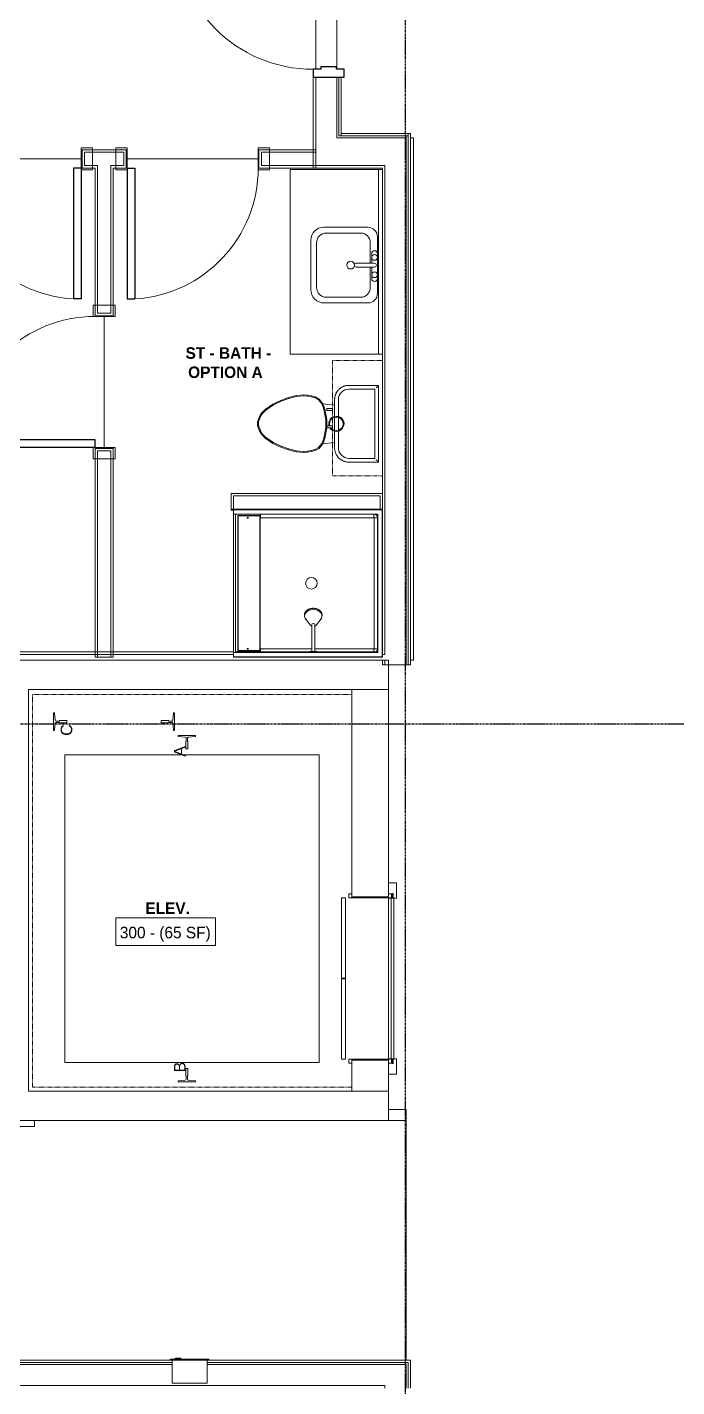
# Model space of a CAD drawing. Header units: inches. Extents: x -4093 to -1777, y 9773 to 12264.
# Drawn here: x -3579.7 to -3410.8, y 11362.9 to 11716.4 of the extents above; entities that cross this region are included whole.
import ezdxf

# ---------------------------------------------------------------- set-up
doc = ezdxf.new("R2010")
doc.units = ezdxf.units.IN
doc.header["$MEASUREMENT"] = 0
doc.linetypes.add('Dash', pattern=[0.25, 0.125, -0.125])
doc.linetypes.add('Grid Line 1_2_', pattern=[0.875, 0.5, -0.125, 0.125, -0.125])
for name, color, linetype, lineweight in [('0-1', 7, 'Continuous', 5), ('0-2', 7, 'Continuous', 9), ('0-3', 8, 'Continuous', 9), ('A-ANNO-NOTE', 131, 'Continuous', 9), ('A-AREA-IDEN', 2, 'Continuous', 9), ('A-DETL-GENF-1', 7, 'Continuous', 9), ('A-DETL-GENF-HDLN-1', 7, 'Dash', 9), ('A-DOOR-1', 7, 'Continuous', 9), ('A-DOOR-2', 10, 'Continuous', 30), ('A-DOOR-FRAM-1', 10, 'Continuous', 30), ('A-FLOR-1', 7, 'Continuous', 9), ('A-FLOR-2', 192, 'Continuous', 9), ('A-GENM-1', 7, 'Continuous', 9), ('A-WALL-1', 7, 'Continuous', 9), ('A-WALL-2', 250, 'Continuous', 18), ('E-FIRE-1', 7, 'Continuous', 9), ('I-WALL-1', 7, 'Continuous', 9), ('P-SANR-FIXT-1', 7, 'Continuous', 9), ('Q-CASE-1', 7, 'Continuous', 9), ('Q-CASE-2', 7, 'Dash', 9), ('Q-SPCQ-1', 7, 'Continuous', 9), ('S-FNDN-1', 7, 'Continuous', 9), ('S-GRID-1', 1, 'Grid Line 1_2_', 30)]:
    doc.layers.add(name, color=color, linetype=linetype, lineweight=lineweight)
doc.styles.add('Arial', font='arial.ttf', dxfattribs={"height": 3})
doc.styles.add('Century Gothic_1', font='ufonts.com_century-gothic.ttf', dxfattribs={"height": 3})
doc.styles.add('Century Gothic_B', font='GOTHICB.TTF', dxfattribs={"height": 3})

# ---------------------------------------------------------------- blocks, each defined once
blk = doc.blocks.new('SWING - SINGLE - FLUSH - SWING - FLUSH - 2-10 x 6-8 - PRIVACY-4346068-BACKGROUND - 3RD FLOOR')
at = {"layer": 'A-DOOR-1'}
for p, q in [((-20, 2.37), (-20, 2.87)), ((-20, 2.87), (-17, 2.87)), ((-20, 2.37), (-17, 2.37)), ((-20, -2.88), (-20, 2.37)), ((-17, 2.37), (-20, 2.37)), ((-17, 2.87), (-17, 2.37)), ((-17, 2.37), (-17, -2.88)), ((17, 2.37), (17, 2.87)), ((17, 2.87), (20, 2.87)), ((17, 2.37), (20, 2.37)), ((17, -2.88), (17, 2.37)), ((20, 2.37), (17, 2.37)), ((20, 2.87), (20, 2.37)), ((20, 2.37), (20, -2.88)), ((-17, -2.88), (-20, -2.88)), ((20, -2.88), (17, -2.88))]:
    blk.add_line(p, q, dxfattribs=at)
blk.add_arc((17, -2.38), 34.07, 180, 266.6343, dxfattribs=at)
at = {"layer": 'A-DOOR-2'}
for p, q in [((15, -2.38), (15, -36.38)), ((17, -2.38), (15, -2.38)), ((17, -2.38), (17, -36.38)), ((17, -36.38), (15, -36.38))]:
    blk.add_line(p, q, dxfattribs=at)
blk = doc.blocks.new('SWING - SINGLE - FLUSH - SWING - FLUSH - 2-10 x 6-8 - PRIVACY-4346070-BACKGROUND - 3RD FLOOR')
at = {"layer": 'A-DOOR-1'}
for p, q in [((-20, 2.37), (-20, 2.87)), ((-20, 2.87), (-17, 2.87)), ((-20, 2.37), (-17, 2.37)), ((-20, -2.88), (-20, 2.37)), ((-17, 2.37), (-20, 2.37)), ((-17, 2.87), (-17, 2.37)), ((-17, 2.37), (-17, -2.88)), ((17, 2.37), (17, 2.87)), ((17, 2.87), (20, 2.87)), ((17, 2.37), (20, 2.37)), ((17, -2.88), (17, 2.37)), ((20, 2.37), (17, 2.37)), ((20, 2.87), (20, 2.37)), ((20, 2.37), (20, -2.88)), ((-17, -2.88), (-20, -2.88)), ((20, -2.88), (17, -2.88))]:
    blk.add_line(p, q, dxfattribs=at)
blk.add_arc((17, -2.38), 34.07, 180, 266.6343, dxfattribs=at)
at = {"layer": 'A-DOOR-2'}
for p, q in [((15, -2.38), (15, -36.38)), ((17, -2.38), (15, -2.38)), ((17, -2.38), (17, -36.38)), ((17, -36.38), (15, -36.38))]:
    blk.add_line(p, q, dxfattribs=at)
blk = doc.blocks.new('M_Sink Vanity-Square - 500 x 440mm-1372835-BACKGROUND - 3RD FLOOR')
at = {"layer": 'P-SANR-FIXT-1'}
for p, q in [((-5.72, 10.23), (7.14, 10.23)), ((-5.22, 8.73), (6.46, 8.73)), ((-9.22, -4.59), (-9.22, 6.73)), ((-7.72, -2.72), (-7.72, 6.23)), ((8.96, 6.23), (8.96, -2.72)), ((10.46, 6.91), (10.46, -4.59)), ((0.12, -6.33), (0.12, -1.59)), ((1.12, -6.33), (1.12, -1.59)), ((0.12, -5.22), (-5.22, -5.22)), ((-2.88, -5.59), (0.12, -5.59)), ((6.46, -5.22), (1.12, -5.22)), ((1.12, -5.59), (3.62, -5.59)), ((7.96, -7.09), (-6.72, -7.09)), ((3.62, -7.09), (-2.88, -7.09))]:
    blk.add_line(p, q, dxfattribs=at)
for centre, radius, start, end in [((-5.72, 6.73), 3.5, 90, 180), ((-5.22, 6.23), 2.5, 90, 180), ((6.46, 6.23), 2.5, 360, 90), ((7.14, 6.91), 3.32, 360, 90), ((0.62, -0.13), 1, 360, 180), ((-5.22, -2.72), 2.5, 180, 270), ((0.62, -0.13), 1, 180, 0), ((0.62, -1.59), 0.5, 360, 180), ((6.46, -2.72), 2.5, 270, 360), ((-6.72, -4.59), 2.5, 180, 270), ((-2.88, -6.34), 0.75, 90, 270), ((-1.88, -6.34), 0.75, 360, 180), ((-1.88, -6.34), 0.75, 180, 0), ((0.62, -6.33), 0.5, 180, 0), ((2.62, -6.34), 0.75, 0, 180), ((2.62, -6.34), 0.75, 180, 0), ((3.62, -6.34), 0.75, 270, 90), ((7.96, -4.59), 2.5, 270, 0)]:
    blk.add_arc(centre, radius, start, end, dxfattribs=at)
blk = doc.blocks.new('Toilet-Domestic-3D - Toilet-Domestic-3D-1352612-BACKGROUND - 3RD FLOOR')
at = {"layer": 'P-SANR-FIXT-1'}
for p, q in [((-9.98, 19.48), (-9.98, 11.75)), ((9.98, 19.48), (-9.98, 19.48)), ((-9.86, 19.36), (-9.98, 19.48)), ((9, 18.5), (-9, 18.5)), ((-9, 18.5), (-9, 11.75)), ((-9, 18.5), (-9, 11.75)), ((9, 18.5), (-9, 18.5)), ((9, 11.75), (9, 18.5)), ((9, 11.75), (9, 18.5)), ((9.98, 19.48), (9.86, 19.36)), ((9.98, 11.75), (9.98, 19.48)), ((-6.25, 9), (6.25, 9)), ((-6.25, 9), (6.25, 9)), ((-6.25, 8.02), (6.25, 8.02)), ((-4.86, 8.02), (-5.21, 5)), ((5.21, 5), (4.86, 8.02)), ((-6.4, 4), (-6.97, 3)), ((-6.21, 3.84), (-6.73, 2.9)), ((-5.21, 5), (-6.4, 4)), ((-6.21, 3.84), (-6.4, 4)), ((-5.08, 4.78), (-6.21, 3.84)), ((-3.84, 5.5), (-5.21, 5)), ((-5.21, 5), (-5.08, 4.78)), ((-3.77, 5.26), (-5.08, 4.78)), ((-1, 6), (-3.84, 5.5)), ((-3.84, 5.5), (-3.77, 5.26)), ((-0.98, 5.75), (-3.77, 5.26)), ((-1, 6), (-0.98, 5.75)), ((0.56, 6), (-1, 6)), ((0.98, 5.75), (-0.98, 5.75)), ((1, 5.98), (0.98, 5.75)), ((3.77, 5.26), (0.98, 5.75)), ((3.84, 5.5), (1.05, 5.99)), ((3.84, 5.5), (3.77, 5.26)), ((5.08, 4.78), (3.77, 5.26)), ((5.21, 5), (3.84, 5.5)), ((5.21, 5), (5.08, 4.78)), ((6.21, 3.84), (5.08, 4.78)), ((6.4, 4), (5.21, 5)), ((6.4, 4), (6.21, 3.84)), ((6.73, 2.9), (6.21, 3.84)), ((6.97, 3), (6.4, 4)), ((-7.41, 1), (-7.5, 0)), ((-7.24, 2), (-7.41, 1)), ((-7.41, 1), (-7.16, 0.96)), ((-7.16, 0.96), (-7.25, 0)), ((-6.97, 3), (-7.24, 2)), ((-7.24, 2), (-6.99, 1.95)), ((-6.99, 1.95), (-7.16, 0.96)), ((-6.73, 2.9), (-6.99, 1.95)), ((-6.97, 3), (-6.73, 2.9)), ((6.97, 3), (6.73, 2.9)), ((6.99, 1.95), (6.73, 2.9)), ((7.24, 2), (6.97, 3)), ((7.24, 2), (6.99, 1.95)), ((7.16, 0.96), (6.99, 1.95)), ((7.41, 1), (7.16, 0.96)), ((7.25, 0), (7.16, 0.96)), ((7.41, 1), (7.24, 2)), ((7.5, 0), (7.25, 0)), ((7.5, 0), (7.41, 1)), ((-7.5, 0), (-7.25, 0)), ((-7.5, 0), (-7.33, -1.99)), ((-7.33, -1.99), (-7.08, -1.95)), ((-7.33, -1.99), (-6.79, -4)), ((-7.25, 0), (-7.08, -1.95)), ((-7.08, -1.95), (-6.55, -3.92)), ((6.55, -3.92), (7.08, -1.95)), ((6.79, -4), (7.33, -1.99)), ((7.08, -1.95), (7.25, 0)), ((7.33, -1.99), (7.08, -1.95)), ((7.33, -1.99), (7.5, 0)), ((-6.79, -4), (-6.55, -3.92)), ((-6.79, -4), (-6.06, -6)), ((-6.55, -3.92), (-5.83, -5.9)), ((-6.06, -6), (-5.83, -5.9)), ((-6.06, -6), (-5.13, -8)), ((-5.83, -5.9), (-4.91, -7.88)), ((4.91, -7.88), (5.83, -5.9)), ((5.13, -8), (6.06, -6)), ((5.83, -5.9), (6.55, -3.92)), ((6.06, -6), (5.83, -5.9)), ((6.06, -6), (6.79, -4)), ((6.79, -4), (6.55, -3.92)), ((-5.13, -8), (-4.91, -7.88)), ((-5.13, -8), (-3.74, -10)), ((-4.91, -7.88), (-3.55, -9.84)), ((-3.74, -10), (-3.55, -9.84)), ((-3.74, -10), (-2.74, -11)), ((-3.55, -9.84), (-2.59, -10.8)), ((2.59, -10.8), (3.55, -9.84)), ((2.74, -11), (3.74, -10)), ((3.55, -9.84), (4.91, -7.88)), ((3.74, -10), (3.55, -9.84)), ((3.74, -10), (5.13, -8)), ((5.13, -8), (4.91, -7.88)), ((-2.74, -11), (-2.59, -10.8)), ((-2.74, -11), (-1.87, -11.5)), ((-2.59, -10.8), (-1.77, -11.27)), ((-1.87, -11.5), (-1.77, -11.27)), ((-1.87, -11.5), (-0.5, -12)), ((-1.77, -11.27), (-0.46, -11.75)), ((-0.5, -12), (-0.46, -11.75)), ((-0.5, -12), (0.5, -12)), ((-0.46, -11.75), (0.46, -11.75)), ((0.46, -11.75), (1.77, -11.27)), ((0.5, -12), (0.46, -11.75)), ((0.5, -12), (1.87, -11.5)), ((1.77, -11.27), (2.59, -10.8)), ((1.87, -11.5), (1.77, -11.27)), ((1.87, -11.5), (2.74, -11)), ((2.74, -11), (2.59, -10.8))]:
    blk.add_line(p, q, dxfattribs=at)
at = {"layer": 'P-SANR-FIXT-1', "flags": 128}
for points in [[(-9.98, 11.75), (-9.97, 11.6), (-9.97, 11.45), (-9.95, 11.3), (-9.93, 11.16), (-9.9, 11.01), (-9.87, 10.86), (-9.83, 10.72), (-9.79, 10.58), (-9.74, 10.44), (-9.68, 10.3), (-9.62, 10.16), (-9.56, 10.03), (-9.48, 9.9), (-9.41, 9.77), (-9.33, 9.65), (-9.24, 9.52), (-9.15, 9.41), (-9.05, 9.29), (-8.95, 9.18), (-8.85, 9.08), (-8.74, 8.97), (-8.62, 8.88), (-8.51, 8.78), (-8.39, 8.7), (-8.26, 8.61), (-8.14, 8.54), (-8.01, 8.46), (-7.87, 8.4), (-7.74, 8.33), (-7.6, 8.28), (-7.46, 8.22), (-7.32, 8.18), (-7.17, 8.14), (-7.03, 8.11), (-6.88, 8.08), (-6.74, 8.05), (-6.59, 8.04), (-6.44, 8.03), (-6.29, 8.02), (-6.25, 8.02)], [(6.25, 8.02), (6.4, 8.03), (6.55, 8.03), (6.7, 8.05), (6.84, 8.07), (6.99, 8.1), (7.14, 8.13), (7.28, 8.17), (7.42, 8.21), (7.56, 8.26), (7.7, 8.32), (7.84, 8.38), (7.97, 8.44), (8.1, 8.52), (8.23, 8.59), (8.35, 8.67), (8.48, 8.76), (8.59, 8.85), (8.71, 8.95), (8.82, 9.05), (8.92, 9.15), (9.03, 9.26), (9.12, 9.38), (9.22, 9.49), (9.3, 9.61), (9.39, 9.74), (9.46, 9.86), (9.54, 9.99), (9.6, 10.13), (9.67, 10.26), (9.72, 10.4), (9.78, 10.54), (9.82, 10.68), (9.86, 10.83), (9.89, 10.97), (9.92, 11.12), (9.95, 11.26), (9.96, 11.41), (9.97, 11.56), (9.98, 11.71), (9.98, 11.75)]]:
    blk.add_lwpolyline(points, dxfattribs=at)
at = {"layer": 'P-SANR-FIXT-1'}
for centre, radius, start, end in [((-6.25, 11.75), 2.75, 180, 270), ((-6.25, 11.75), 2.75, 180, 270), ((6.25, 11.75), 2.75, 270, 360), ((6.25, 11.75), 2.75, 270, 360), ((0, 8.48), 2, 360, 286.863), ((0, 8.48), 1.75, 360, 289.017), ((0, 8.48), 2, 302.0714, 360), ((0, 8.48), 1.75, 308.7554, 360)]:
    blk.add_arc(centre, radius, start, end, dxfattribs=at)
for points in [[(-9.98, 19.48), (-9.98, 19.48), (-9.98, 19.48), (-9.98, 19.48)], [(9.98, 19.48), (9.98, 19.48), (9.98, 19.48), (9.98, 19.48)]]:
    blk.add_open_spline(points, degree=3, dxfattribs=at)
for points, knots in [([(-9.37, 18.87), (-9.41, 18.91), (-9.47, 18.97), (-9.55, 19.05), (-9.6, 19.1), (-9.66, 19.16), (-9.71, 19.21), (-9.75, 19.25), (-9.78, 19.28), (-9.8, 19.3), (-9.82, 19.32), (-9.85, 19.35), (-9.86, 19.36), (-9.86, 19.36)], [0, 0, 0, 0, 0.166667, 0.25, 0.333333, 0.416667, 0.5, 0.583333, 0.666667, 0.708333, 0.75, 0.833333, 1, 1, 1, 1]), ([(9.86, 19.36), (9.86, 19.36), (9.85, 19.35), (9.82, 19.32), (9.8, 19.3), (9.78, 19.28), (9.75, 19.25), (9.71, 19.21), (9.66, 19.16), (9.6, 19.1), (9.55, 19.05), (9.47, 18.97), (9.41, 18.91), (9.37, 18.87)], [-1, -1, -1, -1, -0.833333, -0.75, -0.708333, -0.666667, -0.583333, -0.5, -0.416667, -0.333333, -0.25, -0.166667, 0, 0, 0, 0])]:
    blk.add_open_spline(points, degree=3, knots=knots, dxfattribs=at)
blk = doc.blocks.new('Bath Vanity - Bath Vanity 48_-3150017-BACKGROUND - 3RD FLOOR')
at = {"layer": 'Q-CASE-1'}
for p, q in [((24.74, 24), (-23.26, 24)), ((-23.26, 24), (-23.26, 1)), ((24.74, 1), (24.74, 24))]:
    blk.add_line(p, q, dxfattribs=at)
blk = doc.blocks.new('BATHROOM MIRROR - BATHROOM MIRROR 48_-3123886-BACKGROUND - 3RD FLOOR')
at = {"layer": 'Q-CASE-1'}
for p, q in [((-23.26, -23), (24.74, -23)), ((-23.26, -23), (-23.26, -24)), ((24.74, -24), (-23.26, -24)), ((24.74, -24), (24.74, -23))]:
    blk.add_line(p, q, dxfattribs=at)
blk = doc.blocks.new('300 Series Wall Hung Cabinet_326 - 30_-2909953-BACKGROUND - 3RD FLOOR')
at = {"layer": 'Q-CASE-1'}
for p, q in [((-2.01, 14.69), (-2.5, 14.69)), ((-2.5, 14.69), (-2.5, 13.19)), ((-2.01, 13.19), (-2.01, 14.69)), ((2.49, 14.69), (2, 14.69)), ((2, 14.69), (2, 13.19)), ((2.49, 13.19), (2.49, 14.69)), ((-2.01, 13.19), (-2.5, 13.19)), ((2.49, 13.19), (2, 13.19))]:
    blk.add_line(p, q, dxfattribs=at)
at = {"layer": 'Q-CASE-2'}
for p, q in [((-15, 0.19), (-15, 13.19)), ((-15, 13.19), (15, 13.19)), ((15, 13.19), (15, 0.19)), ((15, 0.19), (-15, 0.19))]:
    blk.add_line(p, q, dxfattribs=at)
blk = doc.blocks.new('SWING - SINGLE - FLUSH - SWING - FLUSH - 2-10 x 6-8 - PRIVACY-4346067-BACKGROUND - 3RD FLOOR')
at = {"layer": 'A-DOOR-1'}
for p, q in [((-17, 2.87), (-20, 2.87)), ((-20, 2.87), (-20, -2.38)), ((-17, -2.38), (-17, 2.87)), ((20, 2.87), (17, 2.87)), ((17, 2.87), (17, -2.38)), ((20, -2.38), (20, 2.87)), ((-20, -2.38), (-17, -2.38)), ((-17, -2.38), (-20, -2.38)), ((-20, -2.38), (-20, -2.88)), ((-20, -2.88), (-17, -2.88)), ((-17, -2.88), (-17, -2.38)), ((17, -2.38), (20, -2.38)), ((20, -2.38), (17, -2.38)), ((17, -2.38), (17, -2.88)), ((17, -2.88), (20, -2.88)), ((20, -2.88), (20, -2.38))]:
    blk.add_line(p, q, dxfattribs=at)
blk.add_arc((17, 2.37), 34.07, 93.3657, 180, dxfattribs=at)
at = {"layer": 'A-DOOR-2'}
for p, q in [((15, 2.37), (15, 36.38)), ((17, 36.38), (15, 36.38)), ((17, 2.37), (17, 36.38)), ((17, 2.37), (15, 2.37))]:
    blk.add_line(p, q, dxfattribs=at)
blk = doc.blocks.new('The Shower - The Shower-V82-BACKGROUND - 3RD FLOOR')
at = {"layer": 'P-SANR-FIXT-1'}
for p, q in [((0, -0.5), (38.5, -0.5)), ((0, -39.25), (0, -0.5)), ((0.12, -39.25), (0.12, -0.63)), ((0.12, -0.63), (38.38, -0.63)), ((1.25, -39.25), (1.25, -1.75)), ((1.25, -1.75), (37.25, -1.75)), ((1.3, -2.43), (1.28, -2.51)), ((1.42, -2.2), (1.4, -2.23)), ((1.58, -2.01), (1.51, -2.08)), ((1.73, -1.9), (1.7, -1.92)), ((2.01, -1.78), (1.93, -1.8)), ((2.2, -32.27), (2.2, -2.75)), ((2.25, -1.77), (2.25, -1.75)), ((36.25, -1.77), (2.25, -1.77)), ((36.25, -2.7), (2.25, -2.7)), ((36.25, -1.77), (36.25, -1.75)), ((36.3, -18.11), (36.3, -2.75)), ((36.57, -1.8), (36.49, -1.78)), ((36.8, -1.92), (36.77, -1.9)), ((36.99, -2.08), (36.92, -2.01)), ((37.1, -2.23), (37.08, -2.2)), ((37.25, -1.75), (37.25, -17.52)), ((38.38, -0.63), (38.38, -39.25)), ((38.5, -0.5), (38.5, -39.25)), ((36.3, -32.27), (36.3, -18.89)), ((37.25, -19.48), (37.25, -39.25)), ((1.62, -32.27), (1.62, -38.13)), ((36.75, -32.38), (1.75, -32.38)), ((1.75, -32.38), (1.75, -38)), ((2.2, -32.27), (36.3, -32.27)), ((36.75, -38), (36.75, -32.38)), ((36.88, -38.13), (36.88, -32.27)), ((1.25, -38.75), (37.25, -38.75)), ((1.25, -39.25), (1.25, -38.75)), ((1.62, -38.13), (36.88, -38.13)), ((1.75, -38), (36.75, -38)), ((37.25, -38.75), (37.25, -39.25)), ((0.12, -39.25), (0, -39.25)), ((0.12, -39.25), (1.25, -39.25)), ((37.25, -39.25), (1.25, -39.25)), ((37.25, -39.25), (38.38, -39.25)), ((38.5, -39.25), (38.38, -39.25))]:
    blk.add_line(p, q, dxfattribs=at)
blk.add_circle((19.25, -19), 1.5, dxfattribs=at)
for centre, radius, start, end in [((2.25, -2.75), 1, 90, 180), ((36.25, -2.75), 1, 30.3328, 90), ((2.2, -35.56), 0.125, 0, 180), ((2.2, -35.56), 0.125, 180, 0), ((36.3, -35.56), 0.125, 0, 180), ((36.3, -35.56), 0.125, 180, 0)]:
    blk.add_arc(centre, radius, start, end, dxfattribs=at)
for centre, start_param, end_param in [((2.2, -32.28), 1.570796, 3.141593), ((36.3, -32.28), 0.541328, 1.570796)]:
    blk.add_ellipse(centre, major_axis=(0.95, 0), ratio=0.019505, start_param=start_param, end_param=end_param, dxfattribs=at)
for points, knots in [([(2.25, -1.77), (2.18, -1.77), (2.05, -1.78), (1.8, -1.86), (1.52, -2.04), (1.34, -2.32), (1.26, -2.57), (1.25, -2.7), (1.25, -2.77)], [0, 0, 0, 0, 0.125, 0.25, 0.5, 0.75, 0.875, 1, 1, 1, 1]), ([(1.38, -2.25), (1.41, -2.21), (1.47, -2.12), (1.54, -2.04), (1.59, -2)], [-0.6665731, -0.6665731, -0.6665731, -0.6665731, -0.5714286, -0.4611793, -0.4611793, -0.4611793, -0.4611793]), ([(1.75, -1.88), (1.77, -1.87), (1.86, -1.82), (2.03, -1.77), (2.17, -1.75), (2.25, -1.75)], [-0.3333068, -0.3333068, -0.3333068, -0.3333068, -0.2857143, -0.1428571, 0, 0, 0, 0]), ([(2.25, -2.7), (2.24, -2.7), (2.24, -2.7), (2.23, -2.7), (2.22, -2.71), (2.22, -2.71), (2.21, -2.72), (2.21, -2.73), (2.2, -2.74), (2.2, -2.74), (2.2, -2.75), (2.2, -2.75)], [-1, -1, -1, -1, -0.833333, -0.75, -0.666667, -0.583333, -0.416667, -0.333333, -0.208333, -0.083333, 0, 0, 0, 0]), ([(36.25, -1.75), (36.31, -1.75), (36.42, -1.76), (36.59, -1.8), (36.7, -1.85), (36.75, -1.88)], [-1, -1, -1, -1, -0.8928571, -0.7857143, -0.6666667, -0.6666667, -0.6666667, -0.6666667]), ([(37.11, -2.26), (37.07, -2.19), (36.94, -2.02), (36.7, -1.86), (36.45, -1.78), (36.32, -1.77), (36.25, -1.77)], [0.3365049, 0.3365049, 0.3365049, 0.3365049, 0.5, 0.75, 0.875, 1, 1, 1, 1]), ([(36.3, -2.75), (36.3, -2.74), (36.3, -2.74), (36.3, -2.73), (36.29, -2.72), (36.29, -2.72), (36.28, -2.71), (36.27, -2.71), (36.26, -2.7), (36.26, -2.7), (36.25, -2.7), (36.25, -2.7)], [-1, -1, -1, -1, -0.833333, -0.75, -0.666667, -0.583333, -0.416667, -0.333333, -0.208333, -0.083333, 0, 0, 0, 0]), ([(36.3, -2.75), (36.38, -2.75), (36.55, -2.75), (36.78, -2.75), (36.97, -2.76), (37.07, -2.76), (37.11, -2.76)], [0, 0, 0, 0, 0.1666667, 0.3333333, 0.5, 0.6553819, 0.6553819, 0.6553819, 0.6553819]), ([(36.75, -1.88), (36.79, -1.91), (36.89, -1.97), (36.97, -2.05), (37.01, -2.1)], [-0.6665731, -0.6665731, -0.6665731, -0.6665731, -0.5714286, -0.4475924, -0.4475924, -0.4475924, -0.4475924])]:
    blk.add_open_spline(points, degree=3, knots=knots, dxfattribs=at)
for points in [[(1.25, -2.75), (1.25, -2.74), (1.25, -2.72), (1.25, -2.71)], [(2.2, -2.75), (2.12, -2.75), (1.95, -2.75), (1.72, -2.75), (1.52, -2.76), (1.37, -2.76), (1.27, -2.76), (1.25, -2.77), (1.25, -2.77)], [(1.35, -2.32), (1.36, -2.3), (1.37, -2.27), (1.38, -2.25)], [(1.63, -1.97), (1.67, -1.94), (1.71, -1.91), (1.75, -1.88)], [(2.25, -2.7), (2.25, -2.62), (2.25, -2.45), (2.25, -2.22), (2.25, -2.03), (2.25, -1.88), (2.25, -1.82), (2.25, -1.8)], [(36.25, -2.7), (36.25, -2.62), (36.25, -2.45), (36.25, -2.22), (36.25, -2.03), (36.25, -1.88), (36.25, -1.82), (36.25, -1.8)], [(37.04, -2.14), (37.07, -2.18), (37.09, -2.21), (37.11, -2.25)]]:
    blk.add_open_spline(points, degree=3, dxfattribs=at)
blk = doc.blocks.new('Shower Head - Shower Head-V80-BACKGROUND - 3RD FLOOR')
at = {"layer": 'P-SANR-FIXT-1'}
for p, q in [((-2.28, 9.81), (-2.28, 9.54)), ((-2.02, 8.78), (-0.84, 7.19)), ((-0.39, 7.27), (-0.39, 6.01)), ((0.39, 6.01), (0.39, 7.27)), ((0.84, 7.19), (2.02, 8.78)), ((2.28, 9.54), (2.28, 9.81)), ((-0.98, 0.26), (-0.98, 0)), ((-0.98, 0.26), (0.98, 0.26)), ((-0.39, 1), (-0.39, 0.26)), ((0.39, 0.26), (0.39, 1)), ((0.98, 0), (0.98, 0.26)), ((0.98, 0), (-0.98, 0))]:
    blk.add_line(p, q, dxfattribs=at)
at = {"layer": 'P-SANR-FIXT-1', "flags": 128}
for points in [[(0, 11.49), (-0.09, 11.49), (-0.18, 11.48), (-0.27, 11.48), (-0.35, 11.47), (-0.44, 11.46), (-0.53, 11.44), (-0.62, 11.43), (-0.7, 11.41), (-0.79, 11.39), (-0.87, 11.36), (-0.95, 11.34), (-1.03, 11.31), (-1.11, 11.28), (-1.19, 11.25), (-1.26, 11.21), (-1.34, 11.17), (-1.41, 11.13), (-1.48, 11.09), (-1.55, 11.05), (-1.61, 11), (-1.68, 10.95), (-1.74, 10.9), (-1.8, 10.85), (-1.85, 10.8), (-1.9, 10.74), (-1.95, 10.69), (-2, 10.63), (-2.04, 10.57), (-2.08, 10.51), (-2.12, 10.44), (-2.15, 10.38), (-2.18, 10.31), (-2.21, 10.25), (-2.23, 10.18), (-2.25, 10.11), (-2.26, 10.04), (-2.27, 9.97), (-2.28, 9.9), (-2.28, 9.83), (-2.28, 9.81)], [(2.28, 9.81), (2.28, 9.88), (2.28, 9.95), (2.27, 10.02), (2.25, 10.09), (2.24, 10.16), (2.21, 10.23), (2.19, 10.3), (2.16, 10.36), (2.13, 10.43), (2.09, 10.49), (2.05, 10.55), (2.01, 10.61), (1.97, 10.67), (1.92, 10.73), (1.86, 10.79), (1.81, 10.84), (1.75, 10.89), (1.69, 10.94), (1.63, 10.99), (1.57, 11.04), (1.5, 11.08), (1.43, 11.12), (1.36, 11.16), (1.28, 11.2), (1.21, 11.24), (1.13, 11.27), (1.05, 11.3), (0.97, 11.33), (0.89, 11.36), (0.81, 11.38), (0.72, 11.4), (0.64, 11.42), (0.55, 11.44), (0.47, 11.45), (0.38, 11.46), (0.29, 11.47), (0.2, 11.48), (0.11, 11.49), (0.02, 11.49), (0, 11.49)], [(-0.84, 7.19), (-0.81, 7.16), (-0.79, 7.13), (-0.76, 7.1), (-0.73, 7.08), (-0.7, 7.05), (-0.68, 7.03), (-0.65, 7.01), (-0.62, 6.98), (-0.59, 6.97), (-0.56, 6.95), (-0.53, 6.93), (-0.49, 6.91), (-0.46, 6.9), (-0.43, 6.89), (-0.4, 6.87)], [(0.39, 6.87), (0.43, 6.88), (0.46, 6.9), (0.49, 6.91), (0.52, 6.93), (0.55, 6.94), (0.58, 6.96), (0.61, 6.98), (0.64, 7), (0.67, 7.03), (0.7, 7.05), (0.73, 7.07), (0.76, 7.1), (0.78, 7.13), (0.81, 7.16), (0.83, 7.19), (0.84, 7.19)], [(-0.39, 6.01), (-0.39, 5.81), (-0.39, 5.6), (-0.39, 5.38), (-0.39, 5.15), (-0.39, 4.92), (-0.39, 4.68), (-0.39, 4.43), (-0.39, 4.18), (-0.39, 3.93), (-0.39, 3.67), (-0.39, 3.4), (-0.39, 3.13), (-0.39, 2.86), (-0.39, 2.59), (-0.39, 2.31), (-0.39, 2.03), (-0.39, 1.75), (-0.39, 1.46), (-0.39, 1.18), (-0.39, 1)], [(0.39, 1), (0.39, 1.29), (0.39, 1.57), (0.39, 1.85), (0.39, 2.13), (0.39, 2.41), (0.39, 2.69), (0.39, 2.96), (0.39, 3.23), (0.39, 3.5), (0.39, 3.76), (0.39, 4.02), (0.39, 4.27), (0.39, 4.52), (0.39, 4.77), (0.39, 5), (0.39, 5.23), (0.39, 5.46), (0.39, 5.67), (0.39, 5.88), (0.39, 6.01)]]:
    blk.add_lwpolyline(points, dxfattribs=at)
at = {"layer": 'P-SANR-FIXT-1'}
for centre, major_axis, start_param, end_param in [((0, 9.54), (-2.28, 0), 4.712389, 6.956384), ((0, 9.54), (2.28, 0), 5.609987, 7.853982), ((0, 7.27), (-0.394, 0), 4.712389, 6.283185), ((0, 7.27), (0.394, 0), 0, 1.570796)]:
    blk.add_ellipse(centre, major_axis=major_axis, ratio=0.707107, start_param=start_param, end_param=end_param, dxfattribs=at)
blk = doc.blocks.new('CTR - 1st Phase - Unit Layouts_rvt-1-BACKGROUND - 3RD FLOOR')
at = {"layer": 'A-FLOR-1'}
for p, q in [((-3504.68, 11705.4), (-3504.68, 11741.4)), ((-3565.67, 11682.11), (-3599.67, 11682.11)), ((-3519.67, 11682.11), (-3553.67, 11682.11)), ((-3559.67, 11607.11), (-3559.67, 11641.11))]:
    blk.add_line(p, q, dxfattribs=at)
at = {"layer": 'A-WALL-1'}
for p, q in [((-3553.92, 11684.49), (-3565.42, 11684.49)), ((-3565.42, 11684.49), (-3565.42, 11679.74)), ((-3553.92, 11679.74), (-3553.92, 11684.49)), ((-3504.68, 11684.49), (-3519.42, 11684.49)), ((-3519.42, 11684.49), (-3519.42, 11679.74)), ((-3504.68, 11679.74), (-3504.68, 11684.49)), ((-3565.42, 11679.74), (-3562.05, 11679.74)), ((-3562.05, 11679.74), (-3562.05, 11641.36)), ((-3557.3, 11679.74), (-3553.92, 11679.74)), ((-3557.3, 11641.36), (-3557.3, 11679.74)), ((-3519.42, 11679.74), (-3504.68, 11679.74)), ((-3562.05, 11641.36), (-3557.3, 11641.36)), ((-3562.05, 11606.86), (-3562.05, 11552.55)), ((-3557.3, 11606.86), (-3562.05, 11606.86)), ((-3557.3, 11552.55), (-3557.3, 11606.86)), ((-3487.3, 11595.18), (-3526.67, 11595.18)), ((-3526.67, 11595.18), (-3526.67, 11594.55)), ((-3526.67, 11594.55), (-3526.67, 11591.05)), ((-3487.3, 11594.55), (-3487.3, 11595.18)), ((-3487.3, 11591.05), (-3487.3, 11594.55)), ((-3526.67, 11591.05), (-3526.67, 11590.8)), ((-3526.67, 11590.8), (-3526.05, 11590.8)), ((-3562.05, 11552.55), (-3557.3, 11552.55))]:
    blk.add_line(p, q, dxfattribs=at)
at = {"layer": 'A-WALL-2'}
for p, q in [((-3564.8, 11683.86), (-3564.8, 11682.11)), ((-3554.55, 11683.86), (-3564.8, 11683.86)), ((-3564.8, 11682.11), (-3564.8, 11680.36)), ((-3554.55, 11682.11), (-3554.55, 11683.86)), ((-3554.55, 11680.36), (-3554.55, 11682.11)), ((-3504.68, 11683.86), (-3518.8, 11683.86)), ((-3518.8, 11683.86), (-3518.8, 11682.11)), ((-3518.8, 11682.11), (-3518.8, 11680.36)), ((-3564.8, 11680.36), (-3561.42, 11680.36)), ((-3561.42, 11679.74), (-3561.42, 11680.36)), ((-3561.42, 11679.74), (-3561.42, 11641.99)), ((-3557.92, 11680.36), (-3554.55, 11680.36)), ((-3557.92, 11679.74), (-3557.92, 11680.36)), ((-3557.92, 11641.99), (-3557.92, 11679.74)), ((-3518.8, 11680.36), (-3504.68, 11680.36)), ((-3561.42, 11641.99), (-3559.67, 11641.99)), ((-3559.67, 11641.99), (-3557.92, 11641.99)), ((-3561.42, 11606.24), (-3561.42, 11552.55)), ((-3559.67, 11606.24), (-3561.42, 11606.24)), ((-3557.92, 11606.24), (-3559.67, 11606.24)), ((-3557.92, 11552.55), (-3557.92, 11606.24)), ((-3526.05, 11594.55), (-3526.05, 11591.05)), ((-3526.05, 11594.55), (-3487.92, 11594.55)), ((-3487.92, 11591.05), (-3487.92, 11594.55)), ((-3526.05, 11591.05), (-3526.67, 11591.05)), ((-3526.67, 11591.05), (-3526.05, 11591.05))]:
    blk.add_line(p, q, dxfattribs=at)
at = {"layer": '0-2'}
for name, p in [('SWING - SINGLE - FLUSH - SWING - FLUSH - 2-10 x 6-8 - PRIVACY-4346068-BACKGROUND - 3RD FLOOR', (-3582.67, 11682.11)), ('Shower Head - Shower Head-V80-BACKGROUND - 3RD FLOOR', (-3505.3, 11553.8))]:
    blk.add_blockref(name, p, dxfattribs=at)
for name, p, rotation in [('SWING - SINGLE - FLUSH - SWING - FLUSH - 2-10 x 6-8 - PRIVACY-4346067-BACKGROUND - 3RD FLOOR', (-3536.67, 11682.11), 180), ('Bath Vanity - Bath Vanity 48_-3150017-BACKGROUND - 3RD FLOOR', (-3487.3, 11654.63), 90.00000000018724), ('BATHROOM MIRROR - BATHROOM MIRROR 48_-3123886-BACKGROUND - 3RD FLOOR', (-3511.3, 11654.63), 90.00000000011006), ('M_Sink Vanity-Square - 500 x 440mm-1372835-BACKGROUND - 3RD FLOOR', (-3495.7, 11653.88), 90.00000000020142), ('SWING - SINGLE - FLUSH - SWING - FLUSH - 2-10 x 6-8 - PRIVACY-4346070-BACKGROUND - 3RD FLOOR', (-3559.67, 11624.11), 269.9999999999964), ('300 Series Wall Hung Cabinet_326 - 30_-2909953-BACKGROUND - 3RD FLOOR', (-3487.12, 11614.72), 90.00000000013891), ('Toilet-Domestic-3D - Toilet-Domestic-3D-1352612-BACKGROUND - 3RD FLOOR', (-3507.78, 11613.27), 270.0000000002869), ('The Shower - The Shower-V82-BACKGROUND - 3RD FLOOR', (-3486.8, 11591.05), 269.9999999999184)]:
    blk.add_blockref(name, p, dxfattribs=dict(at, rotation=rotation))
blk = doc.blocks.new('104416 - Fire Extinguishers - Wall - Class A - Light - 2A-2205533-BACKGROUND - 3RD FLOOR')
at = {"layer": 'E-FIRE-1'}
for p, q in [((13.19, 3.88), (13.19, 3.62)), ((23.19, 3.88), (13.19, 3.88)), ((13.19, 3.88), (23.19, 3.88)), ((13.19, 3.88), (13.19, 3.62)), ((23.19, 3.62), (13.19, 3.62)), ((13.63, -2.37), (13.63, 3.62)), ((14.41, 4.13), (14.44, 4.13)), ((14.41, 3.88), (14.41, 4.13)), ((14.44, 4.13), (14.84, 4.13)), ((14.44, 3.88), (14.44, 4.13)), ((14.84, 4.13), (15.03, 4.13)), ((14.84, 3.88), (14.84, 4.13)), ((15.03, 4.13), (15.11, 4.13)), ((15.03, 3.88), (15.03, 4.13)), ((15.11, 4.13), (15.24, 4.13)), ((15.11, 3.88), (15.11, 4.13)), ((15.24, 4.13), (15.51, 4.13)), ((15.24, 3.88), (15.24, 4.13)), ((15.51, 4.13), (15.73, 4.13)), ((15.51, 3.88), (15.51, 4.13)), ((15.73, 4.13), (15.87, 4.13)), ((15.73, 3.88), (15.73, 4.13)), ((15.87, 4.13), (15.91, 4.13)), ((15.87, 3.88), (15.87, 4.13)), ((15.91, 4.13), (15.94, 4.13)), ((15.91, 3.88), (15.91, 4.13)), ((15.94, 3.88), (15.94, 4.13)), ((22.75, 3.62), (22.75, -2.37)), ((23.19, 3.62), (23.19, 3.88)), ((23.19, 3.62), (23.19, 3.88)), ((22.75, -2.37), (13.63, -2.37))]:
    blk.add_line(p, q, dxfattribs=at)
blk = doc.blocks.new('HOLLOW METAL - UNIT DOOR-2191978-BACKGROUND - 3RD FLOOR')
at = {"layer": 'A-DOOR-1'}
blk.add_arc((18, 3.875), 36, 90, 180, dxfattribs=at)
at = {"layer": 'A-DOOR-2'}
for p, q in [((18, 39.875), (16.25, 39.875)), ((16.25, 39.875), (16.25, 3.875)), ((18, 3.875), (18, 39.875)), ((16.25, 3.875), (18, 3.875))]:
    blk.add_line(p, q, dxfattribs=at)
at = {"layer": 'A-DOOR-FRAM-1'}
for p, q in [((-18, 3.875), (-20, 3.875)), ((-20, 3.875), (-20, -4.125)), ((-18, 1.9375), (-18, 3.875)), ((18, 3.875), (18, 1.9375)), ((20, 3.875), (18, 3.875)), ((20, -4.125), (20, 3.875)), ((-17.375, 1.9375), (-18, 1.9375)), ((-17.375, -2.1875), (-17.375, 1.9375)), ((18, 1.9375), (17.375, 1.9375)), ((17.375, 1.9375), (17.375, -2.1875)), ((-18, -4.125), (-18, -2.1875)), ((-18, -2.1875), (-17.375, -2.1875)), ((17.375, -2.1875), (18, -2.1875)), ((18, -2.1875), (18, -4.125)), ((-20, -4.125), (-18, -4.125)), ((18, -4.125), (20, -4.125))]:
    blk.add_line(p, q, dxfattribs=at)
blk = doc.blocks.new('CTR - 1st Phase - Common Walls_rvt-1-BACKGROUND - 3RD FLOOR')
at = {"layer": 'A-WALL-1'}
for p, q in [((-3526.05, 11553.94), (-3586.95, 11553.94)), ((-3506.28, 11553.94), (-3525.55, 11553.94)), ((-3488.55, 11553.94), (-3504.31, 11553.94)), ((-3586.95, 11551.81), (-3487.3, 11551.81))]:
    blk.add_line(p, q, dxfattribs=at)
at = {"layer": 'A-WALL-2'}
for p, q in [((-3504.67, 11703.4), (-3504.67, 11688.74)), ((-3499.17, 11703.4), (-3499.17, 11688.74)), ((-3498.67, 11703.4), (-3498.67, 11688.74)), ((-3504.67, 11687.61), (-3504.67, 11688.74)), ((-3499.17, 11688.11), (-3499.17, 11688.74)), ((-3499.17, 11687.61), (-3499.17, 11688.11)), ((-3498.67, 11688.11), (-3498.67, 11688.74)), ((-3498.05, 11688.11), (-3498.67, 11688.11)), ((-3498.05, 11688.11), (-3498.67, 11688.11)), ((-3498.05, 11688.11), (-3498.05, 11688.74)), ((-3481.17, 11688.11), (-3498.05, 11688.11)), ((-3481.17, 11688.11), (-3480.67, 11688.11)), ((-3481.17, 11688.11), (-3481.17, 11687.61)), ((-3480.67, 11688.11), (-3481.17, 11688.11)), ((-3480.67, 11688.74), (-3480.67, 11688.11)), ((-3480.67, 11688.11), (-3480.67, 11679.74)), ((-3504.67, 11680.36), (-3504.67, 11687.61)), ((-3481.17, 11687.61), (-3499.17, 11687.61)), ((-3481.17, 11687.61), (-3481.17, 11680.36)), ((-3486.67, 11680.36), (-3504.67, 11680.36)), ((-3486.67, 11680.36), (-3486.67, 11679.74)), ((-3486.67, 11553.31), (-3486.67, 11679.74)), ((-3481.17, 11680.36), (-3481.17, 11679.74)), ((-3481.17, 11550.64), (-3481.17, 11679.74)), ((-3480.67, 11550.64), (-3480.67, 11679.74)), ((-3586.95, 11553.31), (-3526.05, 11553.31)), ((-3486.67, 11553.31), (-3487.3, 11553.31)), ((-3486.67, 11551.81), (-3487.3, 11551.81)), ((-3486.67, 11550.64), (-3486.67, 11551.81)), ((-3542.04, 11369.24), (-3623.15, 11369.24)), ((-3542.04, 11368.74), (-3623.15, 11368.74)), ((-3480.67, 11369.24), (-3532.91, 11369.24)), ((-3481.17, 11368.74), (-3532.91, 11368.74)), ((-3481.17, 11368.74), (-3481.17, 11363.24)), ((-3480.67, 11369.24), (-3480.67, 11368.74)), ((-3480.67, 11368.74), (-3480.67, 11362.61)), ((-3486.67, 11363.24), (-3623.15, 11363.24)), ((-3486.67, 11363.24), (-3486.67, 11362.61)), ((-3481.17, 11363.24), (-3481.17, 11362.61))]:
    blk.add_line(p, q, dxfattribs=at)
at = {"layer": 'I-WALL-1'}
for p, q in [((-3505.3, 11703.4), (-3505.3, 11688.74)), ((-3498.05, 11688.74), (-3498.05, 11703.4)), ((-3505.3, 11688.74), (-3505.3, 11680.36)), ((-3480.67, 11688.74), (-3498.05, 11688.74)), ((-3480.05, 11688.74), (-3480.67, 11688.74)), ((-3480.05, 11679.74), (-3480.05, 11688.74)), ((-3505.3, 11680.36), (-3505.3, 11679.74)), ((-3505.3, 11679.74), (-3487.3, 11679.74)), ((-3487.3, 11679.74), (-3487.3, 11591.05)), ((-3480.05, 11550.64), (-3480.05, 11679.74)), ((-3487.3, 11551.81), (-3487.3, 11550.64)), ((-3487.3, 11550.64), (-3480.05, 11550.64)), ((-3542.47, 11369.86), (-3623.15, 11369.86)), ((-3480.05, 11369.86), (-3532.47, 11369.86)), ((-3480.05, 11369.24), (-3480.05, 11369.86)), ((-3480.05, 11362.61), (-3480.05, 11369.24))]:
    blk.add_line(p, q, dxfattribs=at)
at = {"layer": '0-3', "rotation": 89.99999999998256}
blk.add_blockref('HOLLOW METAL - UNIT DOOR-2191978-BACKGROUND - 3RD FLOOR', (-3501.42, 11723.4), dxfattribs=at)
at = {"layer": '0-3'}
blk.add_blockref('104416 - Fire Extinguishers - Wall - Class A - Light - 2A-2205533-BACKGROUND - 3RD FLOOR', (-3555.66, 11366.24), dxfattribs=at)
blk = doc.blocks.new('Fire-Smoke-Curtain_Custom_DoorSystems_DSI-SD - Multiple Roller Over Under-2830579-BACKGROUND - 3RD FLOOR')
at = {"layer": 'A-GENM-1'}
for p, q in [((-20.88, 0), (-24.88, 0)), ((-24.88, 0), (-24.88, -2)), ((-24.88, -2), (-20.88, -2)), ((-22.13, -1.13), (-22.13, -0.88)), ((-22.13, -0.88), (-20.88, -0.88)), ((-20.88, -1.13), (-22.13, -1.13)), ((-20.88, -0.88), (-20.88, 0)), ((-20.88, -0.63), (20.88, -0.63)), ((-20.88, -1.13), (-20.88, -0.88)), ((-20.88, -2), (-20.88, -1.13)), ((-20.88, -1.38), (20.88, -1.38)), ((24.88, 0), (20.88, 0)), ((20.88, 0), (20.88, -0.88)), ((20.88, -0.88), (20.88, -1.13)), ((20.88, -0.88), (22.13, -0.88)), ((22.13, -1.13), (20.88, -1.13)), ((20.88, -1.13), (20.88, -2)), ((20.88, -2), (24.88, -2)), ((22.13, -0.88), (22.13, -1.13)), ((24.88, -2), (24.88, 0))]:
    blk.add_line(p, q, dxfattribs=at)
blk = doc.blocks.new('EcoSpace Simplex Elevator Template - EcoSpace - 111241-2828890-BACKGROUND - 3RD FLOOR')
at = {"layer": 'A-DETL-GENF-1'}
for p, q in [((-43.8, -39.87), (-43.8, -38.87)), ((-43.8, -38.87), (-22.92, -38.87)), ((-22.92, -38.87), (-22.92, -39.87)), ((-22.67, -39.87), (-22.67, -38.87)), ((-22.67, -38.87), (-1.79, -38.87)), ((-1.79, -38.87), (-1.79, -39.87)), ((-44.8, -40.75), (-44.8, -41.5)), ((-43.8, -40.75), (-44.8, -40.75)), ((-44.8, -41.5), (-44.05, -41.5)), ((-44.05, -41.5), (-44.05, -51.12)), ((-22.92, -39.87), (-43.8, -39.87)), ((-43.8, -51.87), (-43.8, -40.75)), ((-1.79, -39.87), (-22.67, -39.87)), ((-1.79, -40.75), (-0.79, -40.75)), ((-1.79, -51.87), (-1.79, -40.75)), ((-1.54, -41.5), (-1.54, -51.12)), ((-0.79, -41.5), (-1.54, -41.5)), ((-0.79, -40.75), (-0.79, -41.5)), ((-44.8, -51.12), (-44.8, -51.87)), ((-44.05, -51.12), (-44.8, -51.12)), ((-44.8, -51.87), (-43.8, -51.87)), ((-0.79, -51.87), (-1.79, -51.87)), ((-1.54, -51.12), (-0.79, -51.12)), ((-0.79, -51.12), (-0.79, -51.87))]:
    blk.add_line(p, q, dxfattribs=at)
at = {"layer": 'A-DETL-GENF-HDLN-1'}
for p, q in [((-51, -41.5), (-51, 41.5)), ((-51, 41.5), (51, 41.5)), ((51, 41.5), (51, -41.5)), ((-43.8, -41.5), (-51, -41.5)), ((51, -41.5), (-1.79, -41.5))]:
    blk.add_line(p, q, dxfattribs=at)
at = {"layer": 'Q-SPCQ-1'}
for p, q in [((46.22, 36.02), (41.69, 36.02)), ((41.69, 36.02), (41.69, 35.82)), ((41.77, 35.73), (43.57, 35.58)), ((43.78, 35.35), (43.78, 34.54)), ((44.14, 34.54), (44.14, 35.35)), ((44.34, 35.58), (46.14, 35.73)), ((46.22, 35.82), (46.22, 36.02)), ((-44.63, -33.09), (-44.63, 33.09)), ((-44.63, 33.09), (35.37, 33.09)), ((35.37, 33.09), (-44.63, 33.09)), ((-44.63, 33.09), (-44.63, -33.09)), ((35.37, 33.09), (35.37, -33.09)), ((35.37, -33.09), (35.37, 33.09)), ((43.67, 34.44), (43.67, 32.52)), ((43.67, 32.52), (44.24, 32.52)), ((44.24, 32.52), (44.24, 34.44)), ((44.24, 8.03), (43.67, 8.03)), ((43.67, 8.03), (43.67, 6.11)), ((44.24, 6.11), (44.24, 8.03)), ((-49.66, 3.64), (-49.66, -0.89)), ((-49.46, 3.64), (-49.66, 3.64)), ((-49.21, 1.77), (-49.37, 3.56)), ((40.12, 3.56), (39.97, 1.77)), ((40.41, 3.64), (40.21, 3.64)), ((40.41, -0.89), (40.41, 3.64)), ((41.69, 4.73), (41.69, 4.53)), ((41.69, 4.53), (46.22, 4.53)), ((43.57, 4.98), (41.77, 4.82)), ((43.78, 6.01), (43.78, 5.2)), ((44.14, 5.2), (44.14, 6.01)), ((46.14, 4.82), (44.34, 4.98)), ((46.22, 4.53), (46.22, 4.73)), ((-49.37, -0.8), (-49.21, 0.99)), ((-48.18, 1.56), (-48.99, 1.56)), ((-48.99, 1.2), (-48.18, 1.2)), ((-46.16, 1.66), (-48.08, 1.66)), ((-48.08, 1.09), (-46.16, 1.09)), ((-46.16, 1.09), (-46.16, 1.66)), ((38.83, 1.66), (36.91, 1.66)), ((36.91, 1.66), (36.91, 1.09)), ((36.91, 1.09), (38.83, 1.09)), ((39.74, 1.56), (38.93, 1.56)), ((38.93, 1.2), (39.74, 1.2)), ((39.97, 0.99), (40.12, -0.8)), ((-49.66, -0.89), (-49.46, -0.89)), ((40.21, -0.89), (40.41, -0.89)), ((35.37, -33.09), (-44.63, -33.09)), ((-44.63, -33.09), (35.37, -33.09))]:
    blk.add_line(p, q, dxfattribs=at)
for centre, radius, start, end in [((41.78, 35.82), 0.0906, 180, 222.5), ((41.78, 35.82), 0.0906, 180, 265), ((43.55, 35.35), 0.227, 0, 85), ((43.55, 35.35), 0.227, 0, 85), ((44.36, 35.35), 0.227, 95, 180), ((44.36, 35.35), 0.227, 95, 180), ((46.13, 35.82), 0.0906, 275, 0), ((46.13, 35.82), 0.0906, 317.5, 0), ((43.67, 34.54), 0.104, 270, 0), ((43.67, 34.54), 0.104, 270, 0), ((44.24, 34.54), 0.104, 180, 270), ((44.24, 34.54), 0.104, 180, 270), ((-49.46, 3.55), 0.0906, 47.5, 90), ((-49.46, 3.55), 0.0906, 5, 90), ((40.21, 3.55), 0.0906, 90, 175), ((40.21, 3.55), 0.0906, 90, 132.5), ((41.78, 4.73), 0.0906, 95, 180), ((41.78, 4.73), 0.0906, 137.5, 180), ((43.55, 5.2), 0.227, 275, 360), ((43.55, 5.2), 0.227, 275, 0), ((43.67, 6.01), 0.104, 0, 90), ((43.67, 6.01), 0.104, 0, 90), ((44.24, 6.01), 0.104, 90, 180), ((44.24, 6.01), 0.104, 90, 180), ((44.36, 5.2), 0.227, 180, 265), ((44.36, 5.2), 0.227, 180, 265), ((46.13, 4.73), 0.0906, 360, 85), ((46.13, 4.73), 0.0906, 0, 42.5), ((-48.99, 1.79), 0.227, 185, 270), ((-48.99, 1.79), 0.227, 185, 270), ((-48.99, 0.97), 0.227, 90, 175), ((-48.99, 0.97), 0.227, 90, 175), ((-48.18, 1.66), 0.104, 270, 0), ((-48.18, 1.66), 0.104, 270, 0), ((-48.18, 1.09), 0.104, 0, 90), ((-48.18, 1.09), 0.104, 0, 90), ((38.93, 1.66), 0.104, 180, 270), ((38.93, 1.66), 0.104, 180, 270), ((38.93, 1.09), 0.104, 90, 180), ((38.93, 1.09), 0.104, 90, 180), ((39.74, 1.79), 0.227, 270, 355), ((39.74, 1.79), 0.227, 270, 355), ((39.74, 0.97), 0.227, 5, 90), ((39.74, 0.97), 0.227, 5, 90), ((-49.46, -0.8), 0.0906, 270, 355), ((-49.46, -0.8), 0.0906, 270, 312.5), ((40.21, -0.8), 0.0906, 185, 270), ((40.21, -0.8), 0.0906, 227.5, 270)]:
    blk.add_arc(centre, radius, start, end, dxfattribs=at)
blk = doc.blocks.new('CTR - 1st Phase -Stairs _ Elevators_rvt-1-BACKGROUND - 3RD FLOOR')
at = {"layer": 'S-FNDN-1'}
for p, q in [((-3495.32, 11544.19), (-3495.32, 11490.32)), ((-3485.7, 11544.19), (-3495.32, 11544.19)), ((-3485.7, 11490.32), (-3485.7, 11544.19)), ((-3495.32, 11490.32), (-3485.7, 11490.32)), ((-3495.32, 11447.81), (-3495.32, 11439.81)), ((-3485.7, 11447.81), (-3495.32, 11447.81)), ((-3485.7, 11439.81), (-3485.7, 11447.81)), ((-3495.32, 11439.81), (-3485.7, 11439.81))]:
    blk.add_line(p, q, dxfattribs=at)
at = {"layer": '0-2'}
for name, p, rotation in [('EcoSpace Simplex Elevator Template - EcoSpace - 111241-2828890-BACKGROUND - 3RD FLOOR', (-3536.82, 11491.86), 89.99999999999991), ('Fire-Smoke-Curtain_Custom_DoorSystems_DSI-SD - Multiple Roller Over Under-2830579-BACKGROUND - 3RD FLOOR', (-3485.7, 11469.07), 89.9999999999999)]:
    blk.add_blockref(name, p, dxfattribs=dict(at, rotation=rotation))
at = {"layer": 'A-ANNO-NOTE', "char_height": 3, "attachment_point": 1, "rotation": 90, "style": 'Arial'}
for s, insert, width in [('C', (-3570.98, 11532.14), 3.737), ('A', (-3541.52, 11526.72), 3.434), ('B', (-3541.52, 11444.64), 3.434)]:
    blk.add_mtext(s, dxfattribs=dict(at, insert=insert, width=width))
blk = doc.blocks.new('CTR - 1st Phase - Structure_rvt-1-BACKGROUND - 3RD FLOOR')
at = {"layer": 'A-WALL-1'}
for p, q in [((-3495.32, 11551.81), (-3586.95, 11551.81)), ((-3579.32, 11439.81), (-3579.32, 11544.19)), ((-3579.32, 11544.19), (-3495.32, 11544.19)), ((-3495.32, 11439.81), (-3579.32, 11439.81)), ((-3586.95, 11432.19), (-3579.32, 11432.19)), ((-3579.32, 11432.19), (-3495.32, 11432.19))]:
    blk.add_line(p, q, dxfattribs=at)
at = {"layer": 'S-FNDN-1'}
for p, q in [((-3485.7, 11551.81), (-3495.32, 11551.81)), ((-3485.7, 11544.19), (-3485.7, 11551.81)), ((-3495.32, 11544.19), (-3485.7, 11544.19)), ((-3485.7, 11439.81), (-3495.32, 11439.81)), ((-3485.7, 11432.19), (-3485.7, 11439.81)), ((-3495.32, 11432.19), (-3485.7, 11432.19))]:
    blk.add_line(p, q, dxfattribs=at)
at = {"layer": 'S-GRID-1'}
for p, q in [((-3481.32, 9772.61), (-3481.32, 12247.5)), ((-1777.25, 11535.19), (-4076.95, 11535.19))]:
    blk.add_line(p, q, dxfattribs=at)

msp = doc.modelspace()

# ---------------------------------------------------------------- linework, layer by layer
at = {"layer": 'A-AREA-IDEN', "flags": 128}
msp.add_lwpolyline([(-3556.6, 11484.85), (-3530.76, 11484.85), (-3530.76, 11477.68), (-3556.6, 11477.68)], close=True, dxfattribs=at)
at = {"layer": 'A-FLOR-2'}
for p, q in [((-3499.17, 11705.4), (-3499.17, 11741.4)), ((-3479.22, 11687.61), (-3480.05, 11687.61)), ((-3479.22, 11551.81), (-3479.22, 11687.61)), ((-3480.05, 11551.81), (-3479.22, 11551.81)), ((-3485.7, 11489.95), (-3485.7, 11448.19)), ((-3485.7, 11434.99), (-3481.17, 11434.99)), ((-3481.17, 11434.99), (-3481.17, 11369.86)), ((-3577.82, 11430.56), (-3586.95, 11430.56)), ((-3577.82, 11432.19), (-3577.82, 11430.56)), ((-3481.17, 11432.19), (-3485.7, 11432.19))]:
    msp.add_line(p, q, dxfattribs=at)

# ---------------------------------------------------------------- block references
at = {"layer": '0-1'}
for name in ['CTR - 1st Phase - Structure_rvt-1-BACKGROUND - 3RD FLOOR', 'CTR - 1st Phase - Unit Layouts_rvt-1-BACKGROUND - 3RD FLOOR', 'CTR - 1st Phase - Common Walls_rvt-1-BACKGROUND - 3RD FLOOR', 'CTR - 1st Phase -Stairs _ Elevators_rvt-1-BACKGROUND - 3RD FLOOR']:
    msp.add_blockref(name, (0, 0), dxfattribs=at)

# ---------------------------------------------------------------- texts
at = {"layer": 'A-AREA-IDEN', "char_height": 3, "attachment_point": 1}
for s, insert, width, style in [('ST - BATH -', (-3538.51, 11633.15), 25.856, 'Century Gothic_B'), ('OPTION A', (-3537.84, 11628.15), 24.24, 'Century Gothic_B'), ('ELEV.', (-3548.97, 11488.83), 12.726, 'Century Gothic_B'), ('300 - (65 SF)', (-3555.6, 11482.51), 28.785, 'Century Gothic_1')]:
    msp.add_mtext(s, dxfattribs=dict(at, insert=insert, width=width, style=style))

doc.saveas('drawing.dxf')
